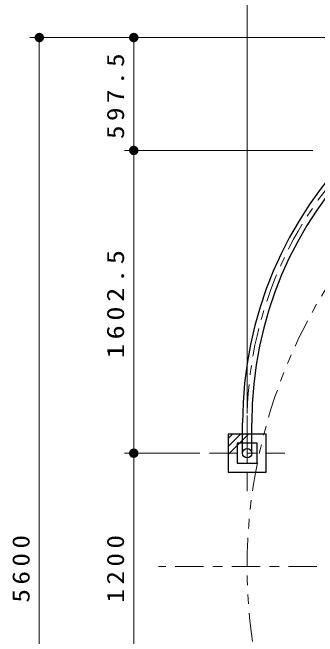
# Model space of a CAD drawing. Units: millimetres on the paper, scale 1:50. Extents: x -385 to 0, y 0 to 267.
# Drawn here: x -339.3 to -307, y 166.9 to 233 of the extents above; entities that cross this region are included whole.
import ezdxf

# ---------------------------------------------------------------- set-up
doc = ezdxf.new("R2010")
doc.units = ezdxf.units.MM
doc.linetypes.add('USER2', pattern=[6, 3, -1, 1, -1])
doc.linetypes.add('USER3', pattern=[8, 3, -1, 1, -1, 1, -1])
doc.layers.add('LY_1', color=7, linetype='Continuous', lineweight=13)
doc.styles.add('ＭＳ ゴシック', font='')
doc.styles.get('ＭＳ ゴシック').set_extended_font_data('MS Gothic')

# ---------------------------------------------------------------- blocks, each defined once
blk = doc.blocks.new('filled_dot')
at = {"color": 0, "linetype": 'Continuous', "lineweight": -2, "const_width": 1.25}
blk.add_lwpolyline([(-0.625, 0, 1), (0.625, 0, 1)], format="xyb", close=True, dxfattribs=at)

msp = doc.modelspace()

# ---------------------------------------------------------------- linework, layer by layer
at = {"layer": 'LY_1'}
for p, q in [((-314.436, 190.542), (-314.436, 243.342)), ((-327.436, 230.342), (-337.436, 230.342)), ((-336.436, 118.342), (-336.436, 230.342)), ((-274.636, 230.342), (-327.436, 230.342)), ((-326.436, 218.392), (-326.436, 230.342)), ((-307.486, 218.392), (-327.436, 218.392)), ((-326.436, 186.342), (-326.436, 218.392)), ((-314.288, 188.342), (-316.436, 186.195)), ((-315.137, 188.342), (-316.436, 187.043)), ((-315.985, 188.342), (-316.436, 187.892)), ((-319.436, 186.342), (-327.436, 186.342)), ((-326.436, 162.342), (-326.436, 186.342))]:
    msp.add_line(p, q, dxfattribs=at)
at = {"layer": 'LY_1', "linetype": 'USER2'}
for p, q in [((-314.436, 190.342), (-314.436, 182.342)), ((-314.436, 186.342), (-314.436, 189.542)), ((-318.436, 186.342), (-310.436, 186.342)), ((-193.059, 174.342), (-323.812, 174.342))]:
    msp.add_line(p, q, dxfattribs=at)
at = {"layer": 'LY_1', "lineweight": 25}
for p, q in [((-314.922, 186.342), (-314.922, 189.542)), ((-313.95, 186.342), (-313.95, 189.542)), ((-312.436, 188.342), (-316.436, 188.342)), ((-316.436, 188.342), (-316.436, 184.342)), ((-312.436, 184.342), (-312.436, 188.342)), ((-315.486, 187.392), (-315.486, 185.292)), ((-313.386, 187.392), (-315.486, 187.392)), ((-313.386, 185.292), (-313.386, 187.392)), ((-315.486, 185.292), (-313.386, 185.292)), ((-316.436, 184.342), (-312.436, 184.342))]:
    msp.add_line(p, q, dxfattribs=at)
at = {"layer": 'LY_1', "linetype": 'USER3'}
msp.add_circle((-258.436, 174.342), 56, dxfattribs=at)
at = {"layer": 'LY_1', "lineweight": 25}
msp.add_circle((-314.436, 186.342), 0.486, dxfattribs=at)
for radius in [41.286, 40.314]:
    msp.add_arc((-273.636, 189.542), radius, 90, 180, dxfattribs=at)
at = {"layer": 'LY_1', "linetype": 'USER2'}
msp.add_arc((-273.636, 189.542), 40.8, 90, 180, dxfattribs=at)

# ---------------------------------------------------------------- block references
at = {"layer": 'LY_1', "xscale": 0.4, "yscale": 0.4}
for p, rotation in [((-336.436, 230.342), 270), ((-326.436, 230.342), 270), ((-326.436, 218.392), 270), ((-326.436, 218.392), 90), ((-326.436, 186.342), 270), ((-326.436, 186.342), 90)]:
    msp.add_blockref('filled_dot', p, dxfattribs=dict(at, rotation=rotation))

# ---------------------------------------------------------------- texts
at = {"layer": 'LY_1', "char_height": 1.833, "attachment_point": 8, "rotation": 90, "style": 'ＭＳ ゴシック'}
for s, insert in [('\\T1.33;\\W1.15;597.5', (-327.436, 224.367)), ('\\T1.33;\\W1.2;1602.5', (-327.436, 202.367)), ('\\T1.33;\\W1.15;5600', (-337.436, 174.342)), ('\\T1.33;\\W1.15;1200', (-327.436, 174.342))]:
    msp.add_mtext(s, dxfattribs=dict(at, insert=insert))

doc.saveas('drawing.dxf')
